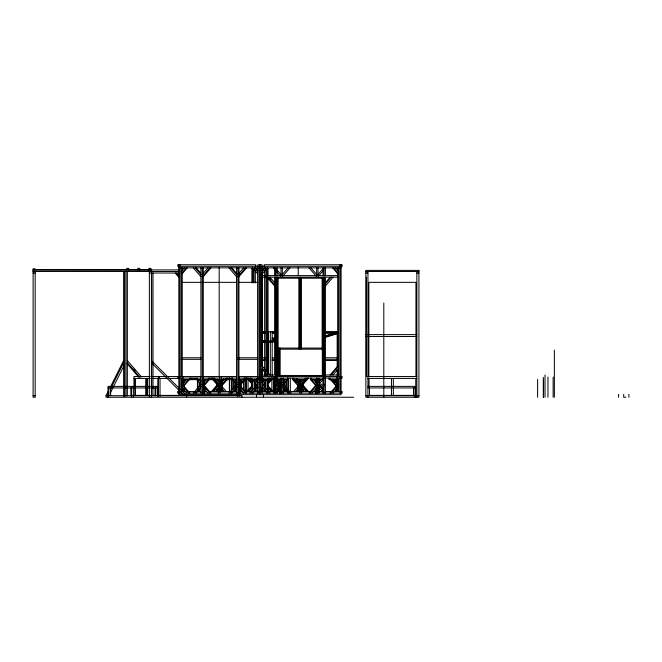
<?xml version="1.0" encoding="UTF-8"?>
<svg xmlns="http://www.w3.org/2000/svg" width="662" height="662" viewBox="0 0 662 662"><rect width="100%" height="100%" fill="white"/><g stroke="black" fill="none" stroke-linecap="round" stroke-linejoin="round"><path stroke-width="0.99" d="M33.1 271.428L33.1 268.789L34.962 268.789L34.962 269.873M337.951 375.462L337.951 369.313M337.951 367.261L337.951 365.209M353.624 397.25L106.028 397.25L106.028 395.702L108.369 391.077M110.215 387.378L123.62 360.567M107.153 395.702L108.072 393.873M110.355 389.297L123.62 362.759M110.322 392.955L124.042 365.507M181.214 271.511L184.384 267.853M186.287 267.853L181.214 273.712L182.249 273.712L187.321 267.853M202.249 274.482L207.992 267.853M209.887 267.853L202.249 276.675L203.284 276.675L210.921 267.853M237.906 274.482L243.649 267.853M245.544 267.853L237.906 276.675L238.941 276.675L246.587 267.853M261.945 270.783L264.486 267.853M262.351 271.511L265.52 267.853M262.351 273.712L267.423 267.853M183.283 383.315L186.452 379.657M188.356 379.657L183.283 385.507L184.317 385.507L189.39 379.657M282.343 274.482L288.086 267.853M282.98 275.946L289.989 267.853M193.263 393.112L200.9 384.283M206.453 379.657L203.284 383.315L204.318 383.315M195.158 393.112L200.9 386.484M196.192 393.112L200.66 387.957M203.284 385.507L208.356 379.657L208.356 378.101M204.318 385.507L209.391 379.657L209.391 378.101M211.426 391.556L216.499 385.706L218.568 385.706L213.503 391.556M212.461 391.556L217.533 385.706M221.894 381.031L223.797 378.838M221.108 383.315L224.277 379.657M215.398 391.556L218.568 387.899M318 274.482L323.106 268.59M318.637 275.946L323.097 270.791M228.92 393.112L236.557 384.283M325.654 282.326L330.123 277.171M238.941 383.315L242.11 379.657M325.414 283.799L331.157 277.171M230.815 393.112L236.557 386.484M231.849 393.112L236.955 387.22M239.57 384.779L244.013 379.657L244.013 378.101M325.414 285.992L333.06 277.171M239.975 385.507L245.048 379.657L245.048 378.101M246.827 391.556L251.891 385.706M247.861 391.556L252.296 386.434M248.895 391.556L252.694 387.171M250.799 391.556L252.694 389.364M249.946 393.112L257.592 384.283M255.441 387.965L256.715 386.492M251.85 393.112L257.592 386.484M252.884 393.112L257.99 387.22M261.945 382.586L264.486 379.657M262.351 383.315L265.52 379.657M262.351 385.507L267.423 379.657M267.241 380.294L269.144 378.101M267.241 382.495L271.048 378.101M272.082 378.101L267.009 383.96L268.044 383.96L273.116 378.101M283.212 381.122L284.478 379.657M276.542 389.438L279.728 385.756M282.98 382.586L285.512 379.657M276.534 391.639L279.728 387.957M282.98 384.779L287.416 379.657L287.416 378.101M277.568 391.639L279.488 389.43M299.77 382.586L302.311 379.657M300.176 383.315L303.345 379.657M293.605 391.556L298.049 386.434M306.44 378.101L301.367 383.96L303.436 383.96L308.509 378.101M300.176 385.507L305.248 379.657L305.248 378.101M295.509 391.556L298.049 388.635M302.402 383.96L307.474 378.101M296.543 391.556L298.446 389.364M318.869 381.122L320.135 379.657M309.013 393.112L316.659 384.283L317.694 384.283L310.048 393.112M318.637 382.586L321.169 379.657M319.274 384.043L323.073 379.657L318.29 379.657M311.951 393.112L317.694 386.484L316.659 386.484M330.048 374.998L337.686 366.169L338.729 366.169L331.083 374.998M332.986 374.998L338.729 368.37M330.048 393.112L337.686 384.283L338.729 384.283L331.083 393.112M332.986 393.112L338.729 386.484M325.663 335.808L338.191 331.935M325.621 336.106L338.158 332.233M324.951 337.157L337.471 333.284M324.918 337.454L338.398 333.284M178.839 267.853L341.104 267.853M251.188 268.474L253.968 268.474M261.473 268.474L263.468 268.474M268.755 268.474L265.975 268.474L265.975 371.407M179.394 269.922L33.1 269.873L151.631 269.922L151.656 360.649M179.394 271.478L33.1 271.478L33.1 397.25L35.169 397.25L35.169 271.478M365.871 271.478L418.922 271.478M33.1 273.025L35.169 273.025M149.364 273.025L151.433 273.025M151.656 273.025L179.369 273.025M365.871 273.025L367.94 273.025M416.853 273.025L418.922 273.025M261.316 275.615L338.729 275.615M261.316 277.171L338.729 277.171M276.451 278.205L323.826 278.205M181.909 282.343L201.049 282.343M203.06 282.343L236.516 282.343M238.552 282.343L257.932 282.343M261.465 331.745L265.462 331.745M275.26 331.745L268.458 331.745L268.458 374.452M324.943 331.745L337.802 331.745M261.465 332.225L265.462 332.225M272.19 332.299L275.276 332.299M325.141 332.299L337.008 332.299M261.465 332.796L265.462 332.796M261.465 333.276L265.462 333.276M272.19 333.334L275.284 333.334M325.34 333.334L334.335 333.334M365.871 334.624L416.886 334.624M365.871 336.486L416.886 336.486M272.19 337.943L275.193 337.943M272.19 338.497L275.218 338.497M272.19 339.532L275.235 339.532M261.465 340.541L265.462 340.541M272.19 340.475L275.169 340.475M261.465 341.029L265.462 341.029M268.458 341.029L275.202 341.029M270.319 342.08L275.235 342.064M268.458 342.113L270.319 342.155M278.123 348.08L324.041 348.08L324.041 376.546L276.377 376.546M279.381 349.172L323.097 349.172M181.214 357.77L200.95 357.77M237.906 357.77L257.642 357.77M262.301 357.77L265.255 357.77M272.14 357.77L275.094 357.77M324.893 357.77L337.686 357.77M181.214 359.325L200.95 359.325M237.906 359.325L257.642 359.325M262.301 359.325L265.255 359.325M272.14 359.325L275.094 359.325M324.893 359.325L337.686 359.325M261.987 360.5L265.007 360.5M272.057 360.5L275.078 360.5M325.778 360.5L336.991 360.5M261.316 374.998L275.657 374.998M325.406 374.998L338.729 374.998M276.451 375.511L278.123 375.511M279.381 375.462L323.826 375.511M150.266 376.546L133.964 376.546L133.964 387.336M152.227 376.546L201.049 376.546M203.06 376.546L236.516 376.546M238.552 376.546L275.657 376.546M325.133 376.546L342.138 376.546L342.138 378.101L325.059 378.101M367.94 376.546L416.853 376.546M200.727 378.101L177.797 378.101L177.797 376.546M202.613 378.101L236.367 378.101M238.27 378.101L275.02 378.101L275.02 393.112M275.93 378.101L324.074 378.101M133.964 378.416L150.266 378.416M152.227 378.416L168.032 378.416M169.604 378.416L179.303 378.416M190.085 378.416L197.251 378.416M208.513 378.416L212.61 378.416M226.95 378.416L230.02 378.416M367.94 378.416L416.853 378.416M190.664 378.59L196.846 378.59M208.96 378.59L213.032 378.59M226.247 378.59L230.318 378.59M200.694 379.657L181.901 379.657L181.942 384.614M202.613 379.657L213.114 379.674M214.695 378.101L214.695 379.657L230.318 379.674M232.519 378.101L232.519 379.657L236.351 379.657M238.27 379.657L245.958 379.657M258.246 379.657L251.006 379.657L251.006 378.101M259.967 379.657L268.938 379.657L268.938 378.101M273.985 379.657L275.02 379.657M275.93 379.657L281.002 379.657M282.55 379.657L287.416 379.657M292.72 378.101L292.72 379.657L305.248 379.657M310.552 378.101L310.552 379.657L316.659 379.657M338.042 379.657L329.031 379.657L329.031 378.101M261.473 380.278L265.263 380.278M267.009 380.278L268.755 380.278M275.971 384.283L282.037 384.283M319.01 384.283L324.074 384.283M275.971 385.838L282.037 385.838M319.01 385.838L324.074 385.838M150.448 386.385L108.063 386.385L108.063 397.25M152.492 386.385L157.614 386.385L157.614 395.702M367.94 386.385L415.041 386.385L415.041 397.25M108.063 387.94L150.448 387.94M152.492 387.94L157.614 387.94M302.402 387.899L301.367 387.899L304.537 391.556M367.94 387.94L415.041 387.94M256.5 390.522L257.518 390.522M261.705 390.522L263.435 390.522M186.055 391.556L177.797 391.556L177.797 393.112L181.934 393.112M187.528 391.556L195.695 391.556M197.367 391.556L200.801 391.556M203.871 391.556L206.652 391.556M208.704 391.556L236.64 391.556M239.454 391.556L242.515 391.556M245.585 391.556L251.974 391.556M253.753 391.556L266.19 391.556M274.358 391.556L267.969 391.556L268.044 389.504M276.153 391.556L280.489 391.556M282.525 391.556L286.613 391.556M288.533 391.556L311.239 391.556M313.01 391.556L316.386 391.556M318.439 391.556L323.602 391.556M325.265 391.556L332.415 391.556M333.888 391.556L342.138 391.556L342.138 393.112L183.97 393.112M134.51 395.388L149.753 395.388M152.723 395.388L154.825 395.388M159.492 395.388L180.701 395.388M182.77 395.388L237.542 395.388M369.024 395.388L415.769 395.388M33.1 395.702L35.169 395.702M106.028 395.702L241.978 395.702L241.978 397.25M365.871 395.702L415.041 395.702M416.853 395.702L418.922 395.702M625.83 397.25L623.678 397.25L623.72 394.345M151.433 360.567L186.568 395.702L186.634 397.25M151.433 362.759L184.375 395.702M335.56 267.853L338.729 271.511M333.656 267.853L338.729 273.712L337.686 273.712L332.622 267.853M310.917 267.853L316.659 274.482M309.013 267.853L316.022 275.946M276.534 269.326L281.002 274.482M273.356 267.853L275.268 270.055M276.542 271.528L280.365 275.946M269.914 277.171L275.657 283.799M269.517 277.908L270.799 279.381M268.019 277.171L275.657 285.992L274.622 285.992L266.985 277.171M255.458 267.853L257.99 270.783M254.423 267.853L257.592 271.511M252.52 267.853L257.592 273.712M333.483 379.657L336.652 383.315M333.714 381.122L334.989 382.586M331.579 379.657L336.652 385.507L335.617 385.507L330.545 379.657M231.849 267.853L236.955 273.745M230.815 267.853L236.557 274.482M228.92 267.853L236.557 276.675M320.309 385.756L323.495 389.438M319.274 385.756L323.097 390.175M313.49 379.657L316.659 383.315M318.645 387.22L322.468 391.639M316.022 384.779L311.587 379.657L311.587 378.101M310.552 379.657L315.625 385.507M308.509 391.556L303.436 385.706L301.367 385.706L306.44 391.556M297.18 378.838L298.446 380.294M302.402 385.706L307.474 391.556M296.146 378.838L298.049 381.031M295.657 379.657L298.827 383.315M295.509 380.294L297.412 382.495M196.192 267.853L200.66 273.009M292.72 379.657L297.792 385.507L298.827 385.507L293.762 379.657L293.762 378.101M195.158 267.853L200.9 274.482M193.263 267.853L200.9 276.675M283.386 384.283L291.023 393.112M277.833 379.657L281.002 383.315M283.386 386.484L289.12 393.112M282.98 387.22L288.086 393.112M276.567 380.385L279.736 384.043M276.162 381.122L278.702 384.043M262.351 366.169L269.997 374.998M262.351 368.37L268.093 374.998M261.953 369.106L267.059 374.998M178.119 273.025L179.385 274.49M176.216 273.025L179.385 276.691M175.182 273.025L178.98 277.419M273.116 391.556L268.044 385.706L267.009 385.706L272.082 391.556M267.241 387.171L271.048 391.556M267.241 389.364L269.144 391.556M262.351 384.283L269.997 393.112M262.351 386.484L268.093 393.112M255.458 379.657L257.99 382.586M261.953 387.22L267.059 393.112M254.423 379.657L257.592 383.315M252.52 379.657L256.955 384.779M250.799 378.101L252.694 380.294M248.895 378.101L252.694 382.495M247.861 378.101L252.296 383.224M246.827 378.101L251.891 383.96M235.457 379.657L236.731 381.122M246.587 393.112L238.941 384.283L237.906 384.283L245.544 393.112M234.422 379.657L236.963 382.586M232.519 379.657L236.963 384.779M237.906 386.484L243.649 393.112M217.632 379.657L220.165 382.586M216.598 379.657L219.767 383.315M221.894 386.434L226.33 391.556M213.503 378.101L218.568 383.96L216.499 383.96L211.426 378.101M214.695 379.657L219.767 385.507M221.894 388.635L224.435 391.556M212.461 378.101L217.533 383.96M222.126 390.092L223.392 391.556M199.8 379.657L201.074 381.122M210.921 393.112L203.284 384.283L202.249 384.283L209.887 393.112M198.766 379.657L200.669 381.85M204.558 387.957L205.832 389.43M200.669 384.043L196.862 379.657L196.862 378.101M202.249 386.484L207.992 393.112M189.895 393.112L182.249 384.283L181.214 384.283L188.86 393.112M181.214 386.484L186.957 393.112M127.352 360.567L141.552 376.959M133.749 369.156L135.106 370.712M127.352 362.759L139.955 377.315M126.98 363.529L138.921 377.315M628.9 394.345L628.9 397.25M618.548 394.345L618.548 397.25M554.359 350.148L554.359 397.25M553.142 377.067L553.142 397.25M547.962 377.067L547.962 397.25M545.025 374.998L545.025 397.25M543.527 380.17L543.527 397.25M543.295 377.323L543.295 397.25M537.61 379.5L537.61 397.25M416.853 271.478L416.853 397.25M415.951 376.546L415.951 282.343L368.85 282.343L368.85 376.546M415.769 378.416L415.769 397.25M413.485 387.94L413.485 395.702M393.327 378.416L393.327 395.388M391.465 378.416L391.465 395.388M383.803 303.047L383.803 397.25M369.495 387.94L369.495 395.702M369.024 378.416L369.024 387.394M367.94 271.478L367.94 397.25M366.384 277.196L366.384 376.57M341.104 264.75L341.104 394.668L178.839 394.668L178.839 264.75M340.069 264.75L340.069 266.298M340.069 267.853L340.069 393.112M338.729 267.853L338.729 376.546M338.729 378.101L338.729 391.556M337.686 267.853L337.686 270.932M337.686 272.976L337.686 367.319M337.686 369.371L337.686 375.528M337.686 378.101L337.686 384.829M337.686 386.757L337.686 391.556M337.173 333.375L337.173 367.278M337.173 369.322L337.173 375.462M336.966 376.546L336.966 378.101M336.652 379.657L336.652 385.607M336.652 387.593L336.652 391.556M335.617 379.657L335.617 382.628M335.617 384.614L335.617 387.593M335.617 389.579L335.617 391.556M330.073 378.101L330.073 379.657M325.414 267.853L325.414 275.615M325.414 277.171L325.414 393.112M324.074 267.853L324.074 275.615M324.074 277.171L324.074 393.112M323.826 277.171L323.826 376.546M323.097 348.08L323.097 376.546M323.039 267.853L323.039 275.615M323.039 377.721L323.039 383.877M323.039 385.929L323.039 393.112M322.924 278.205L322.924 348.882M322.32 348.08L322.32 375.536M322.146 278.205L322.146 348.882M319.043 378.101L319.043 393.112M318.894 379.061L318.894 380.989M318.894 385.789L318.894 391.556M318 267.853L318 276.062M317.694 378.101L317.694 393.112M316.659 267.853L316.659 276.062M316.659 378.101L316.659 385.11M316.659 386.658L316.659 393.667M315.625 379.657L315.625 382.661M315.625 384.655L315.625 386.658M315.625 388.66L315.625 393.667M303.436 383.621L303.436 386.6M303.436 389.579L303.436 391.556M302.402 383.621L302.402 386.6M302.402 388.586L302.402 391.556M301.682 391.556L301.682 393.112M301.425 278.205L301.425 348.882M301.367 379.657L301.367 381.643M301.367 383.621L301.367 391.556M300.523 277.171L300.523 348.882M300.176 379.657L300.176 391.556M300.027 379.657L300.027 382.628M300.027 384.614L300.027 391.556M299.894 391.556L299.894 393.112M299.629 278.205L299.629 348.882M298.852 278.205L298.852 348.882M298.827 379.657L298.827 391.556M298.239 267.324L298.239 275.516M297.792 379.657L297.792 382.628M297.792 384.614L297.792 391.556M290.328 378.101L290.328 391.556M288.533 378.101L288.533 390.597M287.763 378.101L287.763 390.597M286.514 379.657L286.514 389.264M285.165 381.577L285.165 387.344M285.165 389.264L285.165 391.192M284.13 382.537L284.13 385.425M284.13 387.344L284.13 391.192M283.386 378.101L283.386 393.112M282.343 267.853L282.343 276.062M282.037 378.101L282.037 393.112M281.002 267.853L281.002 276.062M281.002 378.101L281.002 393.667M280.15 348.08L280.15 376.546M280.092 379.657L280.092 382.628M280.092 385.607L280.092 391.556M279.968 379.657L279.968 382.661M279.968 385.656L279.968 393.667M279.215 348.08L279.215 376.546M279.058 379.657L279.058 382.628M279.058 385.607L279.058 391.556M278.437 348.08L278.437 376.546M278.123 278.205L278.123 376.546M277.229 277.171L277.229 376.546M277.006 267.853L277.006 275.615M277.006 277.171L277.006 393.112M276.451 277.171L276.451 376.546M275.657 267.853L275.657 275.615M275.657 277.171L275.657 393.112M274.895 378.101L274.895 379.657M274.622 267.853L274.622 275.615M274.622 277.171L274.622 283.328M274.622 285.38L274.622 374.642M274.622 376.695L274.622 393.112M273.985 378.101L273.985 393.112M273.439 378.101L273.439 391.556M272.19 331.745L272.19 375.462M271.883 378.101L271.883 390.597M270.319 331.745L270.319 375.462M268.044 268.474L268.044 275.682M268.044 277.734L268.044 373.459M268.044 383.356L268.044 386.434M267.597 379.061L267.597 390.597M267.009 268.474L267.009 371.407M267.009 373.459L267.009 375.519M265.975 373.459L265.975 375.519M265.81 380.021L265.81 389.637M265.032 381.949L265.032 387.717M265.032 389.637L265.032 391.556M264.626 270.535L264.626 369.346M264.626 371.407L264.626 375.519M264.635 383.356L264.635 386.434M264.635 389.504L264.635 391.556M264.179 266.298L264.179 264.75L342.138 264.75L342.138 266.298L177.797 266.298L177.797 264.75L255.764 264.75L255.764 266.298M263.468 378.722L263.468 380.278M263.435 394.37L263.435 397.25M262.351 267.853L262.351 376.546M262.351 378.101L262.351 391.556M262.044 266.298L262.044 264.75L257.899 264.75L257.899 266.298M262.044 268.474L262.044 270.535M262.044 272.587L262.044 366.26M262.044 369.346L262.044 375.519M262.044 376.546L262.044 378.101M262.044 379.02L262.044 382.628M262.044 387.46L262.044 393.112M261.002 267.853L261.002 376.546M261.002 378.101L261.002 391.556M259.967 264.75L259.967 394.668M258.933 267.853L258.933 376.546M258.933 378.101L258.933 391.556M257.899 376.546L257.899 378.101M257.592 267.853L257.592 376.546M257.592 378.101L257.592 391.556M256.475 378.722L256.475 380.278M256.5 394.37L256.5 397.25M255.317 270.535L255.317 282.881M255.309 382.33L255.309 387.46M255.309 389.504L255.309 391.556M254.911 381.949L254.911 388.677M254.134 380.989L254.134 388.677M253.968 269.5L253.968 282.881M252.934 268.474L252.934 282.881M252.338 379.061L252.338 390.597M251.899 268.474L251.899 282.881M251.891 383.356L251.891 386.434M248.06 379.061L248.06 390.597M246.504 378.101L246.504 391.556M245.958 378.101L245.958 393.112M244.915 378.101L244.915 392.152M243.575 380.617L243.575 390.232M240.943 379.21L240.943 381.271M240.943 383.331L240.943 387.452M240.885 379.657L240.885 381.643M240.885 383.621L240.885 387.593M240.885 389.579L240.885 391.556M239.975 379.657L239.975 382.661M239.975 387.659L239.975 393.667M239.851 379.657L239.851 382.628M239.851 388.586L239.851 391.556M239.164 376.546L239.164 378.101M239.156 394.279L239.156 396.265M238.941 267.853L238.941 274.01M238.941 276.062L238.941 384.895M238.941 386.658L238.941 393.667M237.906 267.853L237.906 393.112M237.542 394.279L237.542 396.265M236.557 267.853L236.557 393.112M235.813 382.537L235.813 386.385M235.813 388.304L235.813 391.192M234.778 381.577L234.778 387.344M234.778 389.264L234.778 391.192M233.429 380.617L233.429 388.304M232.18 378.101L232.18 389.637M231.402 378.101L231.402 390.597M229.615 378.101L229.615 391.556M229.383 378.176L229.383 391.573M227.215 378.101L227.215 379.657L222.142 385.507L221.108 385.507L226.181 379.657L226.181 378.101M222.142 379.657L222.142 382.628M222.142 384.043L222.142 391.556M221.331 376.546L221.331 378.101M221.108 379.657L221.108 391.556M220.049 391.556L220.049 393.112M219.916 379.657L219.916 382.628M219.916 384.614L219.916 391.556M219.767 379.657L219.767 391.556M219.544 376.546L219.544 378.101M219.18 267.324L219.18 376.546M218.568 379.657L218.568 381.643M218.568 383.621L218.568 391.556M218.253 391.556L218.253 393.112M217.533 383.621L217.533 386.6M217.533 388.586L217.533 391.556M216.499 382.628L216.499 386.6M216.499 389.579L216.499 391.556M204.318 379.657L204.318 382.661M204.318 384.043L204.318 386.658M204.318 388.66L204.318 393.667M203.507 376.546L203.507 378.101M203.284 267.853L203.284 274.01M203.284 276.062L203.284 384.895M203.284 386.658L203.284 393.667M202.249 267.853L202.249 393.112M200.9 267.853L200.9 393.112M199.593 382.404L199.593 386.401M199.593 388.395L199.593 391.399M197.979 380.41L197.979 388.395M197.433 379.409L197.433 389.397M190.904 378.101L190.904 379.657M189.87 378.101L189.87 379.657M184.317 379.657L184.317 382.628M184.317 384.614L184.317 386.6M184.317 388.586L184.317 391.556M183.283 379.657L183.283 386.6M183.283 388.586L183.283 391.556M182.977 376.546L182.977 378.101M182.249 267.853L182.249 270.932M182.249 272.976L182.249 376.546M182.249 378.101L182.249 384.829M182.249 386.757L182.249 391.556M181.942 387.593L181.942 391.556M181.214 267.853L181.214 376.546M181.214 378.101L181.214 390.597M179.874 264.75L179.874 266.298M179.874 267.853L179.874 389.637M179.874 391.556L179.874 393.112M178.335 391.556L178.335 393.112M160.038 378.416L160.038 396.265M159.36 376.546L159.36 378.416M158.425 376.546L158.425 396.265M157.879 378.416L157.879 396.265M155.818 386.385L155.818 395.702M155.049 387.94L155.049 395.702M153.005 273.025L153.005 395.702M151.656 362.71L151.656 395.702M151.433 271.478L151.433 397.25M150.919 269.922L150.919 268.367L148.851 268.367L148.851 269.922M149.364 271.478L149.364 397.25M147.601 378.416L147.601 395.388M146.658 378.416L146.658 395.388M145.723 378.416L145.723 395.388M139.831 269.93L139.831 268.383L137.762 268.383L137.762 269.93M135.445 378.523L135.445 395.28M134.841 387.94L134.841 395.702M134.51 378.416L134.51 387.336M133.41 386.385L133.41 397.25M131.614 386.385L131.614 397.25M130.836 387.94L130.836 395.702M128.742 269.947L128.742 268.391L126.674 268.391L126.674 269.947M127.352 271.478L127.352 395.702M126.003 271.478L126.003 396.224M124.663 271.478L124.663 396.224M123.62 271.478L123.62 396.224M110.637 387.94L110.637 395.702M108.841 387.94L108.841 395.702M33.266 269.922L33.266 271.478M418.922 270.386L365.871 270.386L365.871 397.25L418.922 397.25L418.922 270.386M265.462 342.08L261.465 342.08L265.462 342.113M257.899 393.112L257.899 391.556L257.841 393.112"/></g></svg>
